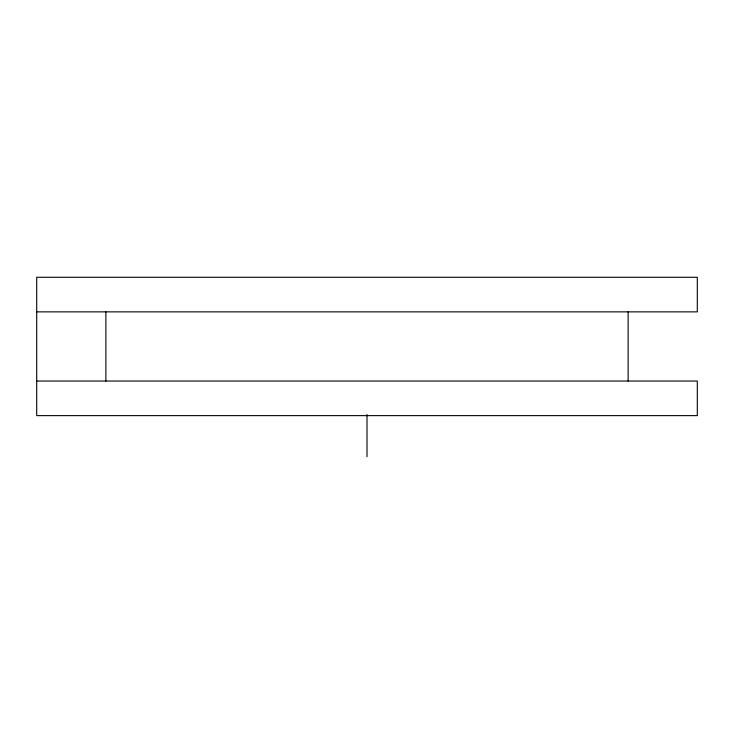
<?xml version="1.0" encoding="UTF-8"?>
<svg xmlns="http://www.w3.org/2000/svg" width="734" height="734" viewBox="0 0 734 734"><rect width="100%" height="100%" fill="white"/><g stroke="black" fill="none" stroke-linecap="round" stroke-linejoin="round"><path stroke-width="1.1" d="M36.7 311.867L697.3 311.867L697.3 277.278L36.7 277.278L36.7 415.627L697.3 415.627L697.3 381.038L36.7 381.038M628.13 311.867L628.13 381.038M367 414.517L367 456.722M105.87 311.867L105.87 381.038"/></g></svg>
